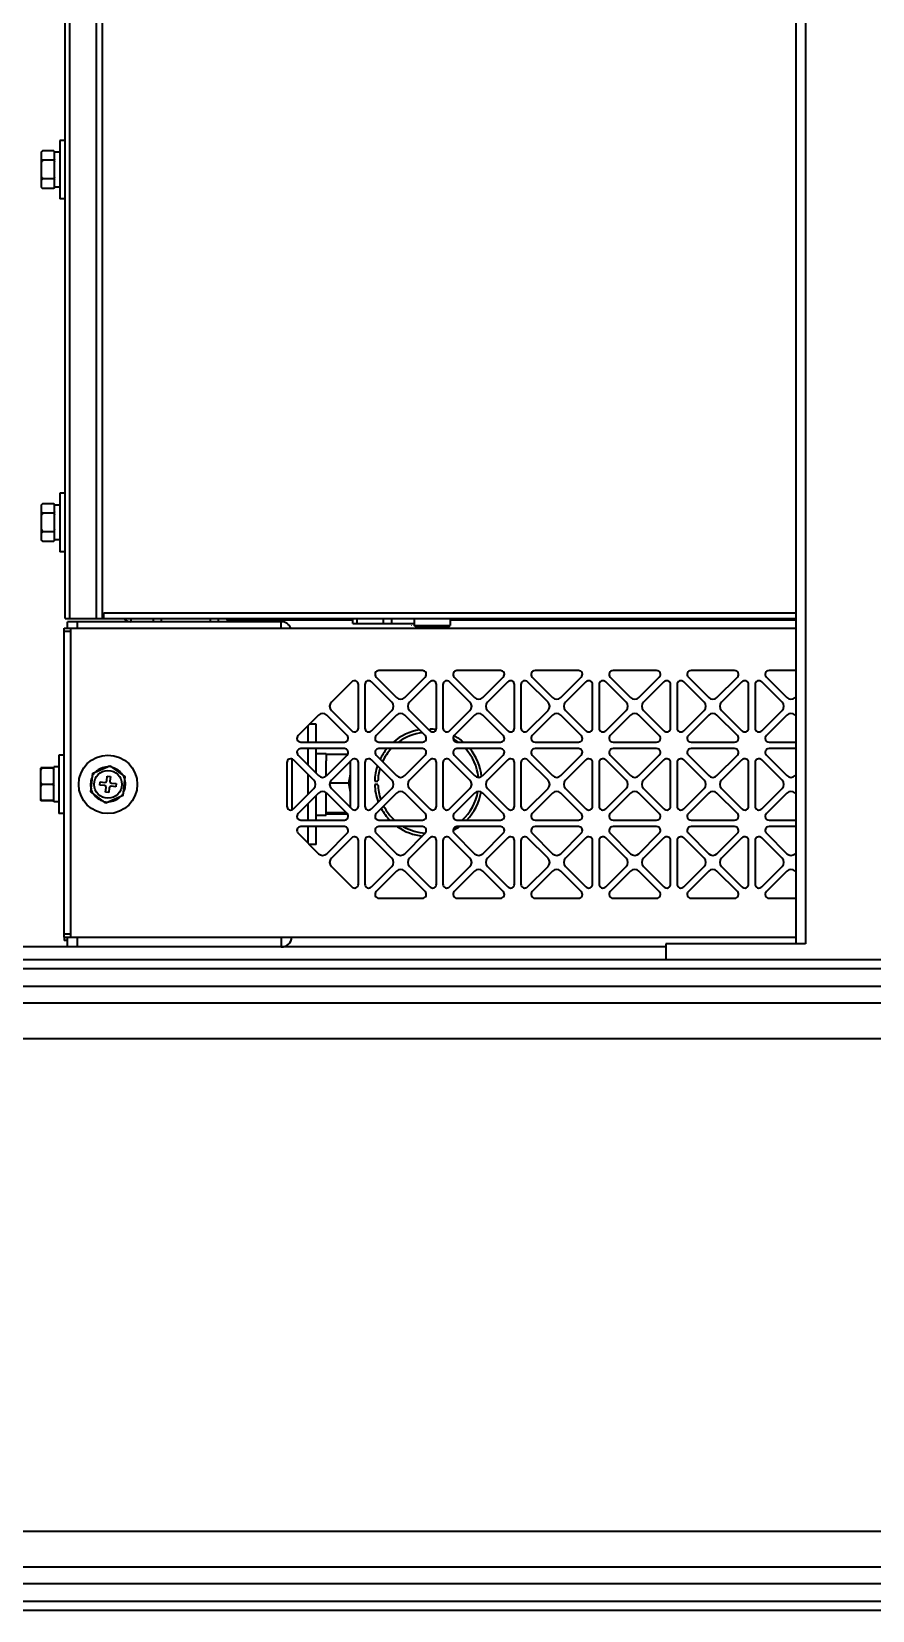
# Model space of a CAD drawing. Header units: millimetres. Extents: x 32496 to 166256, y 3504 to 23939.
# Drawn here: x 48696.6 to 48955.2, y 15003.3 to 15488.8 of the extents above; entities that cross this region are included whole.
import ezdxf

# ---------------------------------------------------------------- set-up
doc = ezdxf.new("R2010")
doc.units = ezdxf.units.MM
doc.layers.get('0').update_dxf_attribs({"lineweight": 35})

msp = doc.modelspace()

# ---------------------------------------------------------------- linework, layer by layer
at = {"linetype": 'Continuous'}
for p, q in [((48931.64, 17717.349), (48931.64, 15208.349)), ((48934.64, 17717.349), (48934.64, 15208.349)), ((48716.64, 15308.349), (48716.64, 17321.349)), ((48718.34, 17321.349), (48718.34, 15308.349)), ((48708.34, 16303.849), (48708.34, 15308.349)), ((48706.94, 15448.994), (48706.94, 15693.73)), ((48706.94, 15455.349), (48705.34, 15455.349)), ((48705.34, 15455.349), (48705.34, 15437.349)), ((48699.74, 15451.822), (48700.011, 15452.093)), ((48699.74, 15440.875), (48699.74, 15451.822)), ((48700.04, 15452.122), (48700.011, 15452.093)), ((48703.44, 15452.122), (48700.04, 15452.122)), ((48703.44, 15449.28), (48700.04, 15449.28)), ((48703.44, 15452.122), (48703.469, 15452.093)), ((48703.74, 15451.822), (48703.469, 15452.093)), ((48703.74, 15440.875), (48703.74, 15451.822)), ((48705.34, 15451.699), (48703.74, 15451.699)), ((48706.94, 15443.73), (48706.94, 15448.994)), ((48703.44, 15443.506), (48700.04, 15443.506)), ((48706.94, 15308.349), (48706.94, 15443.73)), ((48699.74, 15440.875), (48700.011, 15440.604)), ((48703.44, 15440.575), (48700.04, 15440.575)), ((48703.74, 15440.875), (48703.469, 15440.604)), ((48705.34, 15440.999), (48703.74, 15440.999)), ((48706.94, 15437.349), (48705.34, 15437.349)), ((48706.94, 15346.849), (48705.34, 15346.849)), ((48705.34, 15346.849), (48705.34, 15328.849)), ((48699.74, 15343.322), (48700.011, 15343.593)), ((48699.74, 15332.375), (48699.74, 15343.322)), ((48700.04, 15343.622), (48700.011, 15343.593)), ((48703.44, 15343.622), (48700.04, 15343.622)), ((48703.44, 15343.622), (48703.469, 15343.593)), ((48703.74, 15343.322), (48703.469, 15343.593)), ((48703.74, 15332.375), (48703.74, 15343.322)), ((48705.34, 15343.199), (48703.74, 15343.199)), ((48703.44, 15340.78), (48700.04, 15340.78)), ((48699.74, 15332.375), (48700.011, 15332.104)), ((48703.44, 15335.006), (48700.04, 15335.006)), ((48703.44, 15332.075), (48700.04, 15332.075)), ((48703.74, 15332.375), (48703.469, 15332.104)), ((48705.34, 15332.499), (48703.74, 15332.499)), ((48706.94, 15328.849), (48705.34, 15328.849)), ((48706.94, 15308.349), (48716.64, 15308.349)), ((48773.44, 15307.349), (48707.64, 15307.349)), ((48707.64, 15305.349), (48707.64, 15307.349)), ((48710.64, 15307.349), (48710.64, 15305.349)), ((48716.64, 15308.349), (48931.64, 15308.349)), ((48718.84, 15310.049), (48931.64, 15310.049)), ((48718.84, 15308.349), (48718.84, 15310.049)), ((48727.14, 15308.349), (48727.14, 15307.349)), ((48734.14, 15307.349), (48734.14, 15308.349)), ((48736.64, 15307.349), (48736.64, 15308.349)), ((48751.64, 15307.349), (48751.64, 15308.349)), ((48754.14, 15307.349), (48754.14, 15308.349)), ((48756.64, 15308.349), (48756.64, 15307.849)), ((48795.473, 15307.849), (48756.64, 15307.849)), ((48773.44, 15305.349), (48773.44, 15307.349)), ((48795.473, 15306.782), (48795.473, 15308.349)), ((48796.792, 15306.782), (48796.792, 15308.349)), ((48804.821, 15306.782), (48804.821, 15308.349)), ((48807.458, 15306.782), (48807.458, 15308.349)), ((48814.315, 15308.349), (48814.315, 15306.149)), ((48825.365, 15308.349), (48825.365, 15306.149)), ((48931.64, 15307.849), (48825.365, 15307.849)), ((48706.64, 15305.349), (48931.64, 15305.349)), ((48706.64, 15210.349), (48706.64, 15305.349)), ((48708.64, 15304.349), (48706.64, 15304.349)), ((48708.64, 15305.349), (48708.64, 15304.349)), ((48708.64, 15304.349), (48708.64, 15211.349)), ((48795.473, 15306.782), (48814.315, 15306.782)), ((48814.315, 15306.149), (48825.365, 15306.149)), ((48814.615, 15305.849), (48814.315, 15306.149)), ((48814.615, 15305.849), (48825.065, 15305.849)), ((48825.065, 15305.849), (48825.365, 15306.149)), ((48816.828, 15292.349), (48803.451, 15292.349)), ((48840.828, 15292.349), (48827.451, 15292.349)), ((48864.828, 15292.349), (48851.451, 15292.349)), ((48888.828, 15292.349), (48875.451, 15292.349)), ((48912.828, 15292.349), (48899.451, 15292.349)), ((48931.64, 15292.349), (48923.451, 15292.349)), ((48795.091, 15288.886), (48788.827, 15282.621)), ((48797.14, 15274.66), (48797.14, 15288.037)), ((48799.14, 15288.037), (48799.14, 15274.66)), ((48807.453, 15282.621), (48801.188, 15288.886)), ((48802.603, 15290.3), (48808.867, 15284.036)), ((48811.413, 15284.036), (48817.677, 15290.3)), ((48819.091, 15288.886), (48812.827, 15282.621)), ((48821.14, 15274.66), (48821.14, 15288.037)), ((48823.14, 15288.037), (48823.14, 15274.66)), ((48831.453, 15282.621), (48825.188, 15288.886)), ((48826.603, 15290.3), (48832.867, 15284.036)), ((48835.413, 15284.036), (48841.677, 15290.3)), ((48843.091, 15288.886), (48836.827, 15282.621)), ((48845.14, 15274.66), (48845.14, 15288.037)), ((48847.14, 15288.037), (48847.14, 15274.66)), ((48855.453, 15282.621), (48849.188, 15288.886)), ((48850.603, 15290.3), (48856.867, 15284.036)), ((48859.413, 15284.036), (48865.677, 15290.3)), ((48867.091, 15288.886), (48860.827, 15282.621)), ((48869.14, 15274.66), (48869.14, 15288.037)), ((48871.14, 15288.037), (48871.14, 15274.66)), ((48879.453, 15282.621), (48873.188, 15288.886)), ((48874.603, 15290.3), (48880.867, 15284.036)), ((48883.413, 15284.036), (48889.677, 15290.3)), ((48891.091, 15288.886), (48884.827, 15282.621)), ((48893.14, 15274.66), (48893.14, 15288.037)), ((48895.14, 15288.037), (48895.14, 15274.66)), ((48903.453, 15282.621), (48897.188, 15288.886)), ((48898.603, 15290.3), (48904.867, 15284.036)), ((48907.413, 15284.036), (48913.677, 15290.3)), ((48915.091, 15288.886), (48908.827, 15282.621)), ((48917.14, 15274.66), (48917.14, 15288.037)), ((48919.14, 15288.037), (48919.14, 15274.66)), ((48927.453, 15282.621), (48921.188, 15288.886)), ((48922.603, 15290.3), (48928.867, 15284.036)), ((48784.867, 15278.662), (48778.603, 15272.397)), ((48793.677, 15272.397), (48787.413, 15278.662)), ((48788.827, 15280.076), (48795.091, 15273.811)), ((48801.188, 15273.811), (48807.453, 15280.076)), ((48808.867, 15278.662), (48802.603, 15272.397)), ((48817.677, 15272.397), (48811.413, 15278.662)), ((48812.827, 15280.076), (48819.091, 15273.811)), ((48825.188, 15273.811), (48831.453, 15280.076)), ((48832.867, 15278.662), (48826.603, 15272.397)), ((48841.677, 15272.397), (48835.413, 15278.662)), ((48836.827, 15280.076), (48843.091, 15273.811)), ((48849.188, 15273.811), (48855.453, 15280.076)), ((48856.867, 15278.662), (48850.603, 15272.397)), ((48865.677, 15272.397), (48859.413, 15278.662)), ((48860.827, 15280.076), (48867.091, 15273.811)), ((48873.188, 15273.811), (48879.453, 15280.076)), ((48880.867, 15278.662), (48874.603, 15272.397)), ((48889.677, 15272.397), (48883.413, 15278.662)), ((48884.827, 15280.076), (48891.091, 15273.811)), ((48897.188, 15273.811), (48903.453, 15280.076)), ((48904.867, 15278.662), (48898.603, 15272.397)), ((48913.677, 15272.397), (48907.413, 15278.662)), ((48908.827, 15280.076), (48915.091, 15273.811)), ((48921.188, 15273.811), (48927.453, 15280.076)), ((48928.867, 15278.662), (48922.603, 15272.397)), ((48781.64, 15275.434), (48781.64, 15270.349)), ((48784.14, 15275.849), (48782.054, 15275.849)), ((48784.14, 15270.349), (48784.14, 15275.849)), ((48819.14, 15274.341), (48819.14, 15273.772)), ((48779.451, 15270.349), (48792.828, 15270.349)), ((48792.828, 15268.349), (48779.451, 15268.349)), ((48781.64, 15268.349), (48781.64, 15263.263)), ((48784.14, 15260.763), (48784.14, 15268.349)), ((48803.451, 15270.349), (48816.828, 15270.349)), ((48816.828, 15268.349), (48803.451, 15268.349)), ((48827.451, 15270.349), (48840.828, 15270.349)), ((48840.828, 15268.349), (48827.451, 15268.349)), ((48851.451, 15270.349), (48864.828, 15270.349)), ((48864.828, 15268.349), (48851.451, 15268.349)), ((48875.451, 15270.349), (48888.828, 15270.349)), ((48888.828, 15268.349), (48875.451, 15268.349)), ((48899.451, 15270.349), (48912.828, 15270.349)), ((48912.828, 15268.349), (48899.451, 15268.349)), ((48923.451, 15270.349), (48931.64, 15270.349)), ((48931.64, 15268.349), (48923.451, 15268.349)), ((48706.64, 15266.349), (48705.04, 15266.349)), ((48705.04, 15266.349), (48705.04, 15248.349)), ((48775.14, 15264.037), (48775.14, 15250.66)), ((48776.64, 15265.192), (48776.64, 15249.505)), ((48783.453, 15258.621), (48777.188, 15264.886)), ((48778.603, 15266.3), (48784.867, 15260.036)), ((48784.14, 15266.799), (48787.24, 15266.799)), ((48787.24, 15266.551), (48787.24, 15266.799)), ((48793.864, 15266.551), (48787.24, 15266.551)), ((48787.24, 15266.551), (48787.24, 15264.576)), ((48787.24, 15259.894), (48787.24, 15264.576)), ((48787.413, 15260.036), (48793.677, 15266.3)), ((48795.091, 15264.886), (48788.827, 15258.621)), ((48794.74, 15250.163), (48794.74, 15264.534)), ((48797.14, 15250.66), (48797.14, 15264.037)), ((48799.14, 15264.037), (48799.14, 15250.66)), ((48807.453, 15258.621), (48801.188, 15264.886)), ((48802.603, 15266.3), (48808.867, 15260.036)), ((48811.413, 15260.036), (48817.677, 15266.3)), ((48819.091, 15264.886), (48812.827, 15258.621)), ((48821.14, 15250.66), (48821.14, 15264.037)), ((48823.14, 15264.037), (48823.14, 15250.66)), ((48831.453, 15258.621), (48825.188, 15264.886)), ((48826.603, 15266.3), (48832.867, 15260.036)), ((48835.413, 15260.036), (48841.677, 15266.3)), ((48843.091, 15264.886), (48836.827, 15258.621)), ((48845.14, 15250.66), (48845.14, 15264.037)), ((48847.14, 15264.037), (48847.14, 15250.66)), ((48855.453, 15258.621), (48849.188, 15264.886)), ((48850.603, 15266.3), (48856.867, 15260.036)), ((48859.413, 15260.036), (48865.677, 15266.3)), ((48867.091, 15264.886), (48860.827, 15258.621)), ((48869.14, 15250.66), (48869.14, 15264.037)), ((48871.14, 15264.037), (48871.14, 15250.66)), ((48879.453, 15258.621), (48873.188, 15264.886)), ((48874.603, 15266.3), (48880.867, 15260.036)), ((48883.413, 15260.036), (48889.677, 15266.3)), ((48891.091, 15264.886), (48884.827, 15258.621)), ((48893.14, 15250.66), (48893.14, 15264.037)), ((48895.14, 15264.037), (48895.14, 15250.66)), ((48903.453, 15258.621), (48897.188, 15264.886)), ((48898.603, 15266.3), (48904.867, 15260.036)), ((48907.413, 15260.036), (48913.677, 15266.3)), ((48915.091, 15264.886), (48908.827, 15258.621)), ((48917.14, 15250.66), (48917.14, 15264.037)), ((48919.14, 15264.037), (48919.14, 15250.66)), ((48927.453, 15258.621), (48921.188, 15264.886)), ((48922.603, 15266.3), (48928.867, 15260.036)), ((48699.44, 15262.387), (48699.44, 15262.349)), ((48699.44, 15262.348), (48699.74, 15262.348)), ((48699.44, 15252.348), (48699.44, 15262.348)), ((48703.14, 15262.399), (48699.74, 15262.399)), ((48703.14, 15262.348), (48699.74, 15262.348)), ((48703.44, 15262.348), (48703.14, 15262.348)), ((48705.04, 15262.699), (48703.44, 15262.699)), ((48703.44, 15251.999), (48703.44, 15262.699)), ((48714.861, 15255.009), (48715.475, 15260.75)), ((48715.475, 15260.75), (48720.753, 15263.089)), ((48719.749, 15258.396), (48719.908, 15259.888)), ((48719.908, 15259.888), (48720.903, 15259.781)), ((48720.903, 15259.781), (48720.743, 15258.29)), ((48720.753, 15263.089), (48725.418, 15259.688)), ((48724.805, 15253.947), (48725.418, 15259.688)), ((48781.64, 15260.434), (48781.64, 15254.263)), ((48802.147, 15258.349), (48803.148, 15258.349)), ((48703.14, 15257.348), (48699.74, 15257.348)), ((48719.526, 15251.608), (48714.861, 15255.009)), ((48717.601, 15257.117), (48717.707, 15258.111)), ((48719.092, 15256.958), (48717.601, 15257.117)), ((48717.707, 15258.111), (48719.199, 15257.952)), ((48719.377, 15254.916), (48719.536, 15256.407)), ((48720.371, 15254.81), (48719.377, 15254.916)), ((48724.805, 15253.947), (48719.526, 15251.608)), ((48720.531, 15256.301), (48720.371, 15254.81)), ((48722.572, 15256.586), (48721.081, 15256.745)), ((48721.187, 15257.74), (48722.679, 15257.58)), ((48722.679, 15257.58), (48722.572, 15256.586)), ((48777.188, 15249.811), (48783.453, 15256.076)), ((48784.867, 15254.662), (48778.603, 15248.397)), ((48784.14, 15246.349), (48784.14, 15253.934)), ((48787.24, 15250.66), (48787.24, 15254.803)), ((48793.677, 15248.397), (48787.413, 15254.662)), ((48794.233, 15257.768), (48788.355, 15257.768)), ((48788.827, 15256.076), (48795.091, 15249.811)), ((48801.188, 15249.811), (48807.453, 15256.076)), ((48803.148, 15257.349), (48802.147, 15257.349)), ((48808.867, 15254.662), (48802.603, 15248.397)), ((48817.677, 15248.397), (48811.413, 15254.662)), ((48812.827, 15256.076), (48819.091, 15249.811)), ((48825.188, 15249.811), (48831.453, 15256.076)), ((48832.867, 15254.662), (48826.603, 15248.397)), ((48841.677, 15248.397), (48835.413, 15254.662)), ((48836.827, 15256.076), (48843.091, 15249.811)), ((48849.188, 15249.811), (48855.453, 15256.076)), ((48856.867, 15254.662), (48850.603, 15248.397)), ((48865.677, 15248.397), (48859.413, 15254.662)), ((48860.827, 15256.076), (48867.091, 15249.811)), ((48873.188, 15249.811), (48879.453, 15256.076)), ((48880.867, 15254.662), (48874.603, 15248.397)), ((48889.677, 15248.397), (48883.413, 15254.662)), ((48884.827, 15256.076), (48891.091, 15249.811)), ((48897.188, 15249.811), (48903.453, 15256.076)), ((48904.867, 15254.662), (48898.603, 15248.397)), ((48913.677, 15248.397), (48907.413, 15254.662)), ((48908.827, 15256.076), (48915.091, 15249.811)), ((48921.188, 15249.811), (48927.453, 15256.076)), ((48928.867, 15254.662), (48922.603, 15248.397)), ((48699.74, 15252.348), (48699.44, 15252.348)), ((48699.44, 15252.348), (48699.44, 15252.31)), ((48699.711, 15252.348), (48699.718, 15252.336)), ((48699.711, 15252.348), (48699.718, 15252.336)), ((48703.14, 15252.348), (48699.74, 15252.348)), ((48703.14, 15252.298), (48699.74, 15252.298)), ((48703.14, 15252.348), (48703.44, 15252.348)), ((48703.168, 15252.348), (48703.161, 15252.336)), ((48703.169, 15252.348), (48703.162, 15252.336)), ((48705.04, 15251.999), (48703.44, 15251.999)), ((48781.64, 15251.434), (48781.64, 15246.349)), ((48787.24, 15248.469), (48787.24, 15250.66)), ((48706.64, 15248.349), (48705.04, 15248.349)), ((48779.451, 15246.349), (48792.828, 15246.349)), ((48792.828, 15244.349), (48779.451, 15244.349)), ((48781.64, 15244.349), (48781.64, 15239.263)), ((48784.14, 15247.899), (48787.24, 15247.899)), ((48784.14, 15238.849), (48784.14, 15244.349)), ((48793.509, 15248.565), (48787.24, 15248.565)), ((48787.24, 15247.899), (48787.24, 15248.469)), ((48793.864, 15248.146), (48787.24, 15248.146)), ((48803.451, 15246.349), (48816.828, 15246.349)), ((48816.828, 15244.349), (48803.451, 15244.349)), ((48827.451, 15246.349), (48840.828, 15246.349)), ((48840.828, 15244.349), (48827.451, 15244.349)), ((48851.451, 15246.349), (48864.828, 15246.349)), ((48864.828, 15244.349), (48851.451, 15244.349)), ((48875.451, 15246.349), (48888.828, 15246.349)), ((48888.828, 15244.349), (48875.451, 15244.349)), ((48899.451, 15246.349), (48912.828, 15246.349)), ((48912.828, 15244.349), (48899.451, 15244.349)), ((48923.451, 15246.349), (48931.64, 15246.349)), ((48931.64, 15244.349), (48923.451, 15244.349)), ((48778.603, 15242.3), (48784.867, 15236.036)), ((48787.413, 15236.036), (48793.677, 15242.3)), ((48795.091, 15240.886), (48788.827, 15234.621)), ((48797.14, 15226.66), (48797.14, 15240.037)), ((48799.14, 15240.037), (48799.14, 15226.66)), ((48807.453, 15234.621), (48801.188, 15240.886)), ((48802.603, 15242.3), (48808.867, 15236.036)), ((48811.413, 15236.036), (48817.677, 15242.3)), ((48819.091, 15240.886), (48812.827, 15234.621)), ((48821.14, 15226.66), (48821.14, 15240.037)), ((48823.14, 15240.037), (48823.14, 15226.66)), ((48831.453, 15234.621), (48825.188, 15240.886)), ((48826.603, 15242.3), (48832.867, 15236.036)), ((48835.413, 15236.036), (48841.677, 15242.3)), ((48843.091, 15240.886), (48836.827, 15234.621)), ((48845.14, 15226.66), (48845.14, 15240.037)), ((48847.14, 15240.037), (48847.14, 15226.66)), ((48855.453, 15234.621), (48849.188, 15240.886)), ((48850.603, 15242.3), (48856.867, 15236.036)), ((48859.413, 15236.036), (48865.677, 15242.3)), ((48867.091, 15240.886), (48860.827, 15234.621)), ((48869.14, 15226.66), (48869.14, 15240.037)), ((48871.14, 15240.037), (48871.14, 15226.66)), ((48879.453, 15234.621), (48873.188, 15240.886)), ((48874.603, 15242.3), (48880.867, 15236.036)), ((48883.413, 15236.036), (48889.677, 15242.3)), ((48891.091, 15240.886), (48884.827, 15234.621)), ((48893.14, 15226.66), (48893.14, 15240.037)), ((48895.14, 15240.037), (48895.14, 15226.66)), ((48903.453, 15234.621), (48897.188, 15240.886)), ((48898.603, 15242.3), (48904.867, 15236.036)), ((48907.413, 15236.036), (48913.677, 15242.3)), ((48915.091, 15240.886), (48908.827, 15234.621)), ((48917.14, 15226.66), (48917.14, 15240.037)), ((48919.14, 15240.037), (48919.14, 15226.66)), ((48927.453, 15234.621), (48921.188, 15240.886)), ((48922.603, 15242.3), (48928.867, 15236.036)), ((48784.14, 15238.849), (48782.054, 15238.849)), ((48788.827, 15232.076), (48795.091, 15225.811)), ((48801.188, 15225.811), (48807.453, 15232.076)), ((48808.867, 15230.662), (48802.603, 15224.397)), ((48817.677, 15224.397), (48811.413, 15230.662)), ((48812.827, 15232.076), (48819.091, 15225.811)), ((48825.188, 15225.811), (48831.453, 15232.076)), ((48832.867, 15230.662), (48826.603, 15224.397)), ((48841.677, 15224.397), (48835.413, 15230.662)), ((48836.827, 15232.076), (48843.091, 15225.811)), ((48849.188, 15225.811), (48855.453, 15232.076)), ((48856.867, 15230.662), (48850.603, 15224.397)), ((48865.677, 15224.397), (48859.413, 15230.662)), ((48860.827, 15232.076), (48867.091, 15225.811)), ((48873.188, 15225.811), (48879.453, 15232.076)), ((48880.867, 15230.662), (48874.603, 15224.397)), ((48889.677, 15224.397), (48883.413, 15230.662)), ((48884.827, 15232.076), (48891.091, 15225.811)), ((48897.188, 15225.811), (48903.453, 15232.076)), ((48904.867, 15230.662), (48898.603, 15224.397)), ((48913.677, 15224.397), (48907.413, 15230.662)), ((48908.827, 15232.076), (48915.091, 15225.811)), ((48921.188, 15225.811), (48927.453, 15232.076)), ((48928.867, 15230.662), (48922.603, 15224.397)), ((48803.451, 15222.349), (48816.828, 15222.349)), ((48827.451, 15222.349), (48840.828, 15222.349)), ((48851.451, 15222.349), (48864.828, 15222.349)), ((48875.451, 15222.349), (48888.828, 15222.349)), ((48899.451, 15222.349), (48912.828, 15222.349)), ((48923.451, 15222.349), (48931.64, 15222.349)), ((48706.64, 15211.349), (48708.64, 15211.349)), ((48706.64, 15210.349), (48931.64, 15210.349)), ((48706.64, 15210.349), (48706.64, 15209.349)), ((48707.64, 15209.758), (48707.64, 15210.349)), ((48708.64, 15211.349), (48708.64, 15210.349)), ((48710.64, 15210.349), (48710.64, 15207.349)), ((48773.44, 15210.349), (48773.44, 15207.349)), ((48891.64, 15207.349), (48476.64, 15207.349)), ((48707.64, 15209.349), (48706.64, 15209.349)), ((48707.64, 15207.349), (48707.64, 15209.758)), ((48934.64, 15208.349), (48891.64, 15208.349)), ((48891.64, 15208.349), (48891.64, 15203.349)), ((51717.14, 15200.629), (40048.64, 15200.629)), ((48891.64, 15203.349), (48471.64, 15203.349)), ((49071.64, 15203.349), (48891.64, 15203.349)), ((51717.14, 15195.156), (40048.64, 15195.156)), ((51071.64, 15190.039), (40098.64, 15190.039)), ((51071.64, 15179.094), (40098.64, 15179.094)), ((52008.64, 15027.604), (40172.64, 15027.604)), ((52008.64, 15016.658), (40172.64, 15016.658)), ((52008.64, 15011.541), (40172.64, 15011.541)), ((52008.64, 15006.069), (40172.64, 15006.069)), ((52008.64, 15003.349), (40172.64, 15003.349))]:
    msp.add_line(p, q, dxfattribs=at)
for radius in [9, 4.25]:
    msp.add_circle((48720.14, 15257.349), radius, dxfattribs=at)
for centre, radius, start, end in [((48702.554, 15443.165), 3.606, 218.71028, 219.13391), ((48703.877, 15444.355), 5.386, 224.12457, 224.56524), ((48699.604, 15444.354), 5.384, 315.43477, 315.87545), ((48700.925, 15443.166), 3.607, 320.8641, 321.28972), ((48702.554, 15334.665), 3.606, 218.71028, 219.13391), ((48703.877, 15335.855), 5.386, 224.12457, 224.56524), ((48699.604, 15335.854), 5.384, 315.43477, 315.87545), ((48700.925, 15334.666), 3.607, 320.8641, 321.28972), ((48727.14, 15310.349), 3, 222.2942, 270), ((48773.44, 15304.149), 3.2, 22.14766, 90), ((48803.451, 15291.149), 1.2, 90, 225), ((48816.828, 15291.149), 1.2, 315, 90), ((48827.451, 15291.149), 1.2, 90, 225), ((48840.828, 15291.149), 1.2, 315, 90), ((48851.451, 15291.149), 1.2, 90, 225), ((48864.828, 15291.149), 1.2, 315, 90), ((48875.451, 15291.149), 1.2, 90, 225), ((48888.828, 15291.149), 1.2, 315, 90), ((48899.451, 15291.149), 1.2, 90, 225), ((48912.828, 15291.149), 1.2, 315, 90), ((48923.451, 15291.149), 1.2, 90, 225), ((48795.94, 15288.037), 1.2, 0, 135), ((48800.34, 15288.037), 1.2, 45, 180), ((48819.94, 15288.037), 1.2, 0, 135), ((48824.34, 15288.037), 1.2, 45, 180), ((48843.94, 15288.037), 1.2, 0, 135), ((48848.34, 15288.037), 1.2, 45, 180), ((48867.94, 15288.037), 1.2, 0, 135), ((48872.34, 15288.037), 1.2, 45, 180), ((48891.94, 15288.037), 1.2, 0, 135), ((48896.34, 15288.037), 1.2, 45, 180), ((48915.94, 15288.037), 1.2, 0, 135), ((48920.34, 15288.037), 1.2, 45, 180), ((48790.1, 15281.349), 1.8, 135, 225), ((48806.18, 15281.349), 1.8, 315, 45), ((48810.14, 15285.308), 1.8, 225, 315), ((48814.1, 15281.349), 1.8, 135, 225), ((48830.18, 15281.349), 1.8, 315, 45), ((48834.14, 15285.308), 1.8, 225, 315), ((48838.1, 15281.349), 1.8, 135, 225), ((48854.18, 15281.349), 1.8, 315, 45), ((48858.14, 15285.308), 1.8, 225, 315), ((48862.1, 15281.349), 1.8, 135, 225), ((48878.18, 15281.349), 1.8, 315, 45), ((48882.14, 15285.308), 1.8, 225, 315), ((48886.1, 15281.349), 1.8, 135, 225), ((48902.18, 15281.349), 1.8, 315, 45), ((48906.14, 15285.308), 1.8, 225, 315), ((48910.1, 15281.349), 1.8, 135, 225), ((48926.18, 15281.349), 1.8, 315, 45), ((48930.14, 15285.308), 1.8, 225, 315), ((48786.14, 15277.389), 1.8, 45, 135), ((48810.14, 15277.389), 1.8, 45, 135), ((48834.14, 15277.389), 1.8, 45, 135), ((48858.14, 15277.389), 1.8, 45, 135), ((48882.14, 15277.389), 1.8, 45, 135), ((48906.14, 15277.389), 1.8, 45, 135), ((48930.14, 15277.389), 1.8, 45, 135), ((48795.94, 15274.66), 1.2, 225, 0), ((48800.34, 15274.66), 1.2, 180, 315), ((48818.64, 15257.849), 16.5, 99.35094, 130.66828), ((48818.64, 15257.849), 15.5, 96.65645, 126.13774), ((48819.94, 15274.66), 1.2, 225, 0), ((48818.64, 15257.849), 16.5, 81.65551, 88.2635), ((48824.34, 15274.66), 1.2, 180, 315), ((48843.94, 15274.66), 1.2, 225, 0), ((48848.34, 15274.66), 1.2, 180, 315), ((48867.94, 15274.66), 1.2, 225, 0), ((48872.34, 15274.66), 1.2, 180, 315), ((48891.94, 15274.66), 1.2, 225, 0), ((48896.34, 15274.66), 1.2, 180, 315), ((48915.94, 15274.66), 1.2, 225, 0), ((48920.34, 15274.66), 1.2, 180, 315), ((48779.451, 15271.549), 1.2, 135, 270), ((48779.451, 15267.149), 1.2, 90, 225), ((48792.828, 15271.549), 1.2, 270, 45), ((48792.828, 15267.149), 1.2, 315, 90), ((48803.451, 15271.549), 1.2, 135, 270), ((48803.451, 15267.149), 1.2, 90, 225), ((48818.64, 15257.849), 16.5, 140.44975, 153.97851), ((48818.64, 15257.849), 15.5, 137.2859, 155.27208), ((48816.828, 15271.549), 1.2, 270, 45), ((48816.828, 15267.149), 1.2, 315, 90), ((48827.451, 15271.549), 1.2, 135, 270), ((48827.451, 15267.149), 1.2, 90, 225), ((48818.64, 15257.849), 15.5, 53.86236, 60.41181), ((48818.64, 15257.849), 16.5, 49.33265, 61.37416), ((48818.64, 15257.849), 15.5, 6.1975, 42.71334), ((48818.64, 15257.849), 16.5, 6.60647, 39.54966), ((48840.828, 15271.549), 1.2, 270, 45), ((48840.828, 15267.149), 1.2, 315, 90), ((48851.451, 15271.549), 1.2, 135, 270), ((48851.451, 15267.149), 1.2, 90, 225), ((48864.828, 15271.549), 1.2, 270, 45), ((48864.828, 15267.149), 1.2, 315, 90), ((48875.451, 15271.549), 1.2, 135, 270), ((48875.451, 15267.149), 1.2, 90, 225), ((48888.828, 15271.549), 1.2, 270, 45), ((48888.828, 15267.149), 1.2, 315, 90), ((48899.451, 15271.549), 1.2, 135, 270), ((48899.451, 15267.149), 1.2, 90, 225), ((48912.828, 15271.549), 1.2, 270, 45), ((48912.828, 15267.149), 1.2, 315, 90), ((48923.451, 15271.549), 1.2, 135, 270), ((48923.451, 15267.149), 1.2, 90, 225), ((48776.34, 15264.037), 1.2, 45, 180), ((48795.94, 15264.037), 1.2, 0, 135), ((48800.34, 15264.037), 1.2, 45, 180), ((48819.94, 15264.037), 1.2, 0, 135), ((48824.34, 15264.037), 1.2, 45, 180), ((48843.94, 15264.037), 1.2, 0, 135), ((48848.34, 15264.037), 1.2, 45, 180), ((48867.94, 15264.037), 1.2, 0, 135), ((48872.34, 15264.037), 1.2, 45, 180), ((48891.94, 15264.037), 1.2, 0, 135), ((48896.34, 15264.037), 1.2, 45, 180), ((48915.94, 15264.037), 1.2, 0, 135), ((48920.34, 15264.037), 1.2, 45, 180), ((48720.14, 15257.349), 5.35, 153.06137, 194.74076), ((48720.14, 15257.349), 5.474, 137.90862, 149.89351), ((48720.14, 15257.349), 5.35, 93.06137, 134.74076), ((48719.252, 15258.449), 0.5, 263.90106, 353.90106), ((48720.14, 15257.349), 5.474, 77.90862, 89.89351), ((48720.14, 15257.349), 5.35, 33.06137, 74.74076), ((48720.14, 15257.349), 5.474, 17.90862, 29.89351), ((48720.14, 15257.349), 5.35, 333.06137, 14.74076), ((48782.18, 15257.349), 1.8, 315, 45), ((48786.14, 15261.308), 1.8, 225, 315), ((48790.1, 15257.349), 1.8, 135, 225), ((48818.64, 15257.849), 16.5, 161.54073, 178.2635), ((48818.64, 15257.849), 15.5, 163.40785, 178.15143), ((48806.18, 15257.349), 1.8, 315, 45), ((48810.14, 15261.308), 1.8, 225, 315), ((48814.1, 15257.349), 1.8, 135, 225), ((48830.18, 15257.349), 1.8, 315, 45), ((48834.14, 15261.308), 1.8, 225, 315), ((48838.1, 15257.349), 1.8, 135, 225), ((48854.18, 15257.349), 1.8, 315, 45), ((48858.14, 15261.308), 1.8, 225, 315), ((48862.1, 15257.349), 1.8, 135, 225), ((48878.18, 15257.349), 1.8, 315, 45), ((48882.14, 15261.308), 1.8, 225, 315), ((48886.1, 15257.349), 1.8, 135, 225), ((48902.18, 15257.349), 1.8, 315, 45), ((48906.14, 15261.308), 1.8, 225, 315), ((48910.1, 15257.349), 1.8, 135, 225), ((48926.18, 15257.349), 1.8, 315, 45), ((48930.14, 15261.308), 1.8, 225, 315), ((48720.14, 15257.349), 5.474, 197.90862, 209.89351), ((48720.14, 15257.349), 5.35, 213.06137, 254.74076), ((48719.039, 15256.461), 0.5, 353.90106, 83.90106), ((48720.14, 15257.349), 5.35, 273.06137, 314.74076), ((48721.028, 15256.248), 0.5, 83.90106, 173.90106), ((48721.24, 15258.237), 0.5, 173.90106, 263.90106), ((48720.14, 15257.349), 5.474, 317.90862, 329.89351), ((48786.14, 15253.389), 1.8, 45, 135), ((48818.64, 15257.849), 16.5, 181.7365, 201.18788), ((48818.64, 15257.849), 15.5, 181.84857, 199.54821), ((48810.14, 15253.389), 1.8, 45, 135), ((48818.64, 15257.849), 15.5, 312.01146, 350.01229), ((48818.64, 15257.849), 16.5, 315.78045, 350.13912), ((48834.14, 15253.389), 1.8, 45, 135), ((48858.14, 15253.389), 1.8, 45, 135), ((48882.14, 15253.389), 1.8, 45, 135), ((48906.14, 15253.389), 1.8, 45, 135), ((48930.14, 15253.389), 1.8, 45, 135), ((48707.246, 15256.678), 8.691, 209.97241, 210.26095), ((48695.636, 15256.676), 8.688, 329.73906, 330.0276), ((48720.14, 15257.349), 5.474, 257.90862, 269.89351), ((48776.34, 15250.66), 1.2, 180, 315), ((48795.94, 15250.66), 1.2, 225, 0), ((48800.34, 15250.66), 1.2, 180, 315), ((48818.64, 15257.849), 16.5, 208.58378, 224.2208), ((48818.64, 15257.849), 15.5, 207.50144, 227.98818), ((48819.94, 15250.66), 1.2, 225, 0), ((48824.34, 15250.66), 1.2, 180, 315), ((48843.94, 15250.66), 1.2, 225, 0), ((48848.34, 15250.66), 1.2, 180, 315), ((48867.94, 15250.66), 1.2, 225, 0), ((48872.34, 15250.66), 1.2, 180, 315), ((48891.94, 15250.66), 1.2, 225, 0), ((48896.34, 15250.66), 1.2, 180, 315), ((48915.94, 15250.66), 1.2, 225, 0), ((48920.34, 15250.66), 1.2, 180, 315), ((48779.451, 15247.549), 1.2, 135, 270), ((48779.451, 15243.149), 1.2, 90, 225), ((48792.828, 15247.549), 1.2, 270, 45), ((48792.828, 15243.149), 1.2, 315, 90), ((48803.451, 15247.549), 1.2, 135, 270), ((48803.451, 15243.149), 1.2, 90, 225), ((48818.64, 15257.849), 16.5, 235.01545, 263.73778), ((48818.64, 15257.849), 15.5, 240.71772, 266.69948), ((48816.828, 15247.549), 1.2, 270, 45), ((48816.828, 15243.149), 1.2, 315, 90), ((48827.451, 15247.549), 1.2, 135, 270), ((48827.451, 15243.149), 1.2, 90, 225), ((48818.64, 15257.849), 16.5, 297.50776, 304.98489), ((48840.828, 15247.549), 1.2, 270, 45), ((48840.828, 15243.149), 1.2, 315, 90), ((48851.451, 15247.549), 1.2, 135, 270), ((48851.451, 15243.149), 1.2, 90, 225), ((48864.828, 15247.549), 1.2, 270, 45), ((48864.828, 15243.149), 1.2, 315, 90), ((48875.451, 15247.549), 1.2, 135, 270), ((48875.451, 15243.149), 1.2, 90, 225), ((48888.828, 15247.549), 1.2, 270, 45), ((48888.828, 15243.149), 1.2, 315, 90), ((48899.451, 15247.549), 1.2, 135, 270), ((48899.451, 15243.149), 1.2, 90, 225), ((48912.828, 15247.549), 1.2, 270, 45), ((48912.828, 15243.149), 1.2, 315, 90), ((48923.451, 15247.549), 1.2, 135, 270), ((48923.451, 15243.149), 1.2, 90, 225), ((48795.94, 15240.037), 1.2, 0, 135), ((48800.34, 15240.037), 1.2, 45, 180), ((48819.94, 15240.037), 1.2, 0, 135), ((48824.34, 15240.037), 1.2, 45, 180), ((48843.94, 15240.037), 1.2, 0, 135), ((48848.34, 15240.037), 1.2, 45, 180), ((48867.94, 15240.037), 1.2, 0, 135), ((48872.34, 15240.037), 1.2, 45, 180), ((48891.94, 15240.037), 1.2, 0, 135), ((48896.34, 15240.037), 1.2, 45, 180), ((48915.94, 15240.037), 1.2, 0, 135), ((48920.34, 15240.037), 1.2, 45, 180), ((48786.14, 15237.308), 1.8, 225, 315), ((48790.1, 15233.349), 1.8, 135, 225), ((48806.18, 15233.349), 1.8, 315, 45), ((48810.14, 15237.308), 1.8, 225, 315), ((48814.1, 15233.349), 1.8, 135, 225), ((48830.18, 15233.349), 1.8, 315, 45), ((48834.14, 15237.308), 1.8, 225, 315), ((48838.1, 15233.349), 1.8, 135, 225), ((48854.18, 15233.349), 1.8, 315, 45), ((48858.14, 15237.308), 1.8, 225, 315), ((48862.1, 15233.349), 1.8, 135, 225), ((48878.18, 15233.349), 1.8, 315, 45), ((48882.14, 15237.308), 1.8, 225, 315), ((48886.1, 15233.349), 1.8, 135, 225), ((48902.18, 15233.349), 1.8, 315, 45), ((48906.14, 15237.308), 1.8, 225, 315), ((48910.1, 15233.349), 1.8, 135, 225), ((48926.18, 15233.349), 1.8, 315, 45), ((48930.14, 15237.308), 1.8, 225, 315), ((48810.14, 15229.389), 1.8, 45, 135), ((48834.14, 15229.389), 1.8, 45, 135), ((48858.14, 15229.389), 1.8, 45, 135), ((48882.14, 15229.389), 1.8, 45, 135), ((48906.14, 15229.389), 1.8, 45, 135), ((48930.14, 15229.389), 1.8, 45, 135), ((48795.94, 15226.66), 1.2, 225, 0), ((48800.34, 15226.66), 1.2, 180, 315), ((48803.451, 15223.549), 1.2, 135, 270), ((48816.828, 15223.549), 1.2, 270, 45), ((48819.94, 15226.66), 1.2, 225, 0), ((48824.34, 15226.66), 1.2, 180, 315), ((48827.451, 15223.549), 1.2, 135, 270), ((48840.828, 15223.549), 1.2, 270, 45), ((48843.94, 15226.66), 1.2, 225, 0), ((48848.34, 15226.66), 1.2, 180, 315), ((48851.451, 15223.549), 1.2, 135, 270), ((48864.828, 15223.549), 1.2, 270, 45), ((48867.94, 15226.66), 1.2, 225, 0), ((48872.34, 15226.66), 1.2, 180, 315), ((48875.451, 15223.549), 1.2, 135, 270), ((48888.828, 15223.549), 1.2, 270, 45), ((48891.94, 15226.66), 1.2, 225, 0), ((48896.34, 15226.66), 1.2, 180, 315), ((48899.451, 15223.549), 1.2, 135, 270), ((48912.828, 15223.549), 1.2, 270, 45), ((48915.94, 15226.66), 1.2, 225, 0), ((48920.34, 15226.66), 1.2, 180, 315), ((48923.451, 15223.549), 1.2, 135, 270), ((48773.44, 15210.549), 3.2, 270, 356.34504)]:
    msp.add_arc(centre, radius, start, end, dxfattribs=at)
for points, knots in [([(48700.011, 15452.093), (48699.986, 15452.069), (48699.893, 15451.973), (48699.803, 15451.874), (48699.74, 15451.797)], [0, 0, 0, 0, 0.2550625, 1, 1, 1, 1]), ([(48699.74, 15449.605), (48699.763, 15449.577), (48699.858, 15449.465), (48699.96, 15449.358), (48700.04, 15449.28)], [0, 0, 0, 0, 0.2444076, 1, 1, 1, 1]), ([(48703.74, 15449.605), (48703.717, 15449.577), (48703.621, 15449.465), (48703.519, 15449.358), (48703.44, 15449.28)], [0, 0, 0, 0, 0.2444076, 1, 1, 1, 1]), ([(48703.469, 15452.093), (48703.493, 15452.069), (48703.587, 15451.973), (48703.676, 15451.874), (48703.74, 15451.797)], [0, 0, 0, 0, 0.2550615, 1, 1, 1, 1]), ([(48700.04, 15443.506), (48700.013, 15443.479), (48699.909, 15443.371), (48699.81, 15443.259), (48699.74, 15443.171)], [0, 0, 0, 0, 0.2552115, 1, 1, 1, 1]), ([(48703.44, 15443.506), (48703.467, 15443.479), (48703.571, 15443.371), (48703.67, 15443.259), (48703.74, 15443.171)], [0, 0, 0, 0, 0.2552107, 1, 1, 1, 1]), ([(48699.757, 15440.89), (48699.776, 15440.865), (48699.858, 15440.768), (48699.944, 15440.674), (48700.011, 15440.605)], [0, 0, 0, 0, 0.2454956, 1, 1, 1, 1]), ([(48703.723, 15440.889), (48703.703, 15440.865), (48703.622, 15440.768), (48703.536, 15440.674), (48703.469, 15440.605)], [0, 0, 0, 0, 0.2454974, 1, 1, 1, 1]), ([(48700.011, 15343.593), (48699.986, 15343.569), (48699.893, 15343.473), (48699.803, 15343.374), (48699.74, 15343.297)], [0, 0, 0, 0, 0.2550625, 1, 1, 1, 1]), ([(48699.74, 15341.105), (48699.763, 15341.077), (48699.858, 15340.965), (48699.96, 15340.858), (48700.04, 15340.78)], [0, 0, 0, 0, 0.2444076, 1, 1, 1, 1]), ([(48703.74, 15341.105), (48703.717, 15341.077), (48703.621, 15340.965), (48703.519, 15340.858), (48703.44, 15340.78)], [0, 0, 0, 0, 0.2444076, 1, 1, 1, 1]), ([(48703.469, 15343.593), (48703.493, 15343.569), (48703.587, 15343.473), (48703.676, 15343.374), (48703.74, 15343.297)], [0, 0, 0, 0, 0.2550615, 1, 1, 1, 1]), ([(48700.04, 15335.006), (48700.013, 15334.979), (48699.909, 15334.871), (48699.81, 15334.759), (48699.74, 15334.671)], [0, 0, 0, 0, 0.2552115, 1, 1, 1, 1]), ([(48699.757, 15332.39), (48699.776, 15332.365), (48699.858, 15332.268), (48699.944, 15332.174), (48700.011, 15332.105)], [0, 0, 0, 0, 0.2454956, 1, 1, 1, 1]), ([(48703.44, 15335.006), (48703.467, 15334.979), (48703.571, 15334.871), (48703.67, 15334.759), (48703.74, 15334.671)], [0, 0, 0, 0, 0.2552107, 1, 1, 1, 1]), ([(48703.723, 15332.389), (48703.703, 15332.365), (48703.622, 15332.268), (48703.536, 15332.174), (48703.469, 15332.105)], [0, 0, 0, 0, 0.2454974, 1, 1, 1, 1]), ([(48798.936, 15306.673), (48798.934, 15306.674), (48798.928, 15306.679), (48798.934, 15306.684), (48798.936, 15306.685)], [0, 0, 0, 0, 0.5007346, 1, 1, 1, 1]), ([(48813.344, 15306.171), (48813.346, 15306.173), (48813.352, 15306.177), (48813.346, 15306.182), (48813.344, 15306.184)], [0, 0, 0, 0, 0.5006414, 1, 1, 1, 1]), ([(48699.74, 15262.399), (48699.713, 15262.398), (48699.613, 15262.395), (48699.513, 15262.391), (48699.44, 15262.387)], [0, 0, 0, 0, 0.265493, 1, 1, 1, 1]), ([(48699.74, 15262.348), (48699.713, 15262.302), (48699.607, 15262.114), (48699.508, 15261.923), (48699.44, 15261.777)], [0, 0, 0, 0, 0.250877, 1, 1, 1, 1]), ([(48703.14, 15262.399), (48703.166, 15262.398), (48703.266, 15262.395), (48703.366, 15262.391), (48703.44, 15262.387)], [0, 0, 0, 0, 0.2654915, 1, 1, 1, 1]), ([(48703.14, 15262.348), (48703.167, 15262.302), (48703.273, 15262.114), (48703.371, 15261.923), (48703.44, 15261.777)], [0, 0, 0, 0, 0.2508765, 1, 1, 1, 1]), ([(48794.233, 15257.768), (48794.389, 15258.49), (48794.645, 15259.946), (48794.74, 15261.423), (48794.74, 15262.159)], [0, 0, 0, 0, 0.5009076, 1, 1, 1, 1]), ([(48699.44, 15257.92), (48699.463, 15257.871), (48699.556, 15257.677), (48699.659, 15257.488), (48699.74, 15257.348)], [0, 0, 0, 0, 0.2491573, 1, 1, 1, 1]), ([(48699.74, 15257.348), (48699.713, 15257.301), (48699.607, 15257.114), (48699.508, 15256.923), (48699.44, 15256.777)], [0, 0, 0, 0, 0.2508777, 1, 1, 1, 1]), ([(48703.44, 15257.92), (48703.417, 15257.871), (48703.323, 15257.677), (48703.221, 15257.488), (48703.14, 15257.348)], [0, 0, 0, 0, 0.2491576, 1, 1, 1, 1]), ([(48703.14, 15257.348), (48703.167, 15257.301), (48703.273, 15257.114), (48703.371, 15256.923), (48703.44, 15256.777)], [0, 0, 0, 0, 0.2508772, 1, 1, 1, 1]), ([(48794.74, 15253.167), (48794.74, 15253.938), (48794.645, 15255.484), (48794.389, 15257.01), (48794.233, 15257.768)], [0, 0, 0, 0, 0.4993642, 1, 1, 1, 1]), ([(48699.44, 15252.92), (48699.463, 15252.871), (48699.556, 15252.678), (48699.659, 15252.488), (48699.74, 15252.348)], [0, 0, 0, 0, 0.2491566, 1, 1, 1, 1]), ([(48699.74, 15252.298), (48699.713, 15252.299), (48699.613, 15252.303), (48699.513, 15252.307), (48699.44, 15252.31)], [0, 0, 0, 0, 0.265493, 1, 1, 1, 1]), ([(48703.44, 15252.92), (48703.417, 15252.871), (48703.323, 15252.678), (48703.221, 15252.488), (48703.14, 15252.348)], [0, 0, 0, 0, 0.2491569, 1, 1, 1, 1]), ([(48703.14, 15252.298), (48703.166, 15252.299), (48703.266, 15252.303), (48703.366, 15252.307), (48703.44, 15252.31)], [0, 0, 0, 0, 0.2654915, 1, 1, 1, 1])]:
    msp.add_open_spline(points, degree=3, knots=knots, dxfattribs=at)
for points in [[(48700.04, 15449.28), (48699.932, 15449.064), (48699.831, 15448.844), (48699.74, 15448.62)], [(48703.44, 15449.28), (48703.548, 15449.064), (48703.649, 15448.844), (48703.74, 15448.62)], [(48699.74, 15444.166), (48699.831, 15443.942), (48699.932, 15443.722), (48700.04, 15443.506)], [(48703.74, 15444.166), (48703.649, 15443.942), (48703.548, 15443.722), (48703.44, 15443.506)], [(48700.04, 15340.78), (48699.932, 15340.564), (48699.831, 15340.344), (48699.74, 15340.12)], [(48703.44, 15340.78), (48703.548, 15340.564), (48703.649, 15340.344), (48703.74, 15340.12)], [(48699.74, 15335.666), (48699.831, 15335.442), (48699.932, 15335.222), (48700.04, 15335.006)], [(48703.74, 15335.666), (48703.649, 15335.442), (48703.548, 15335.222), (48703.44, 15335.006)]]:
    msp.add_open_spline(points, degree=3, dxfattribs=at)

doc.saveas('drawing.dxf')
